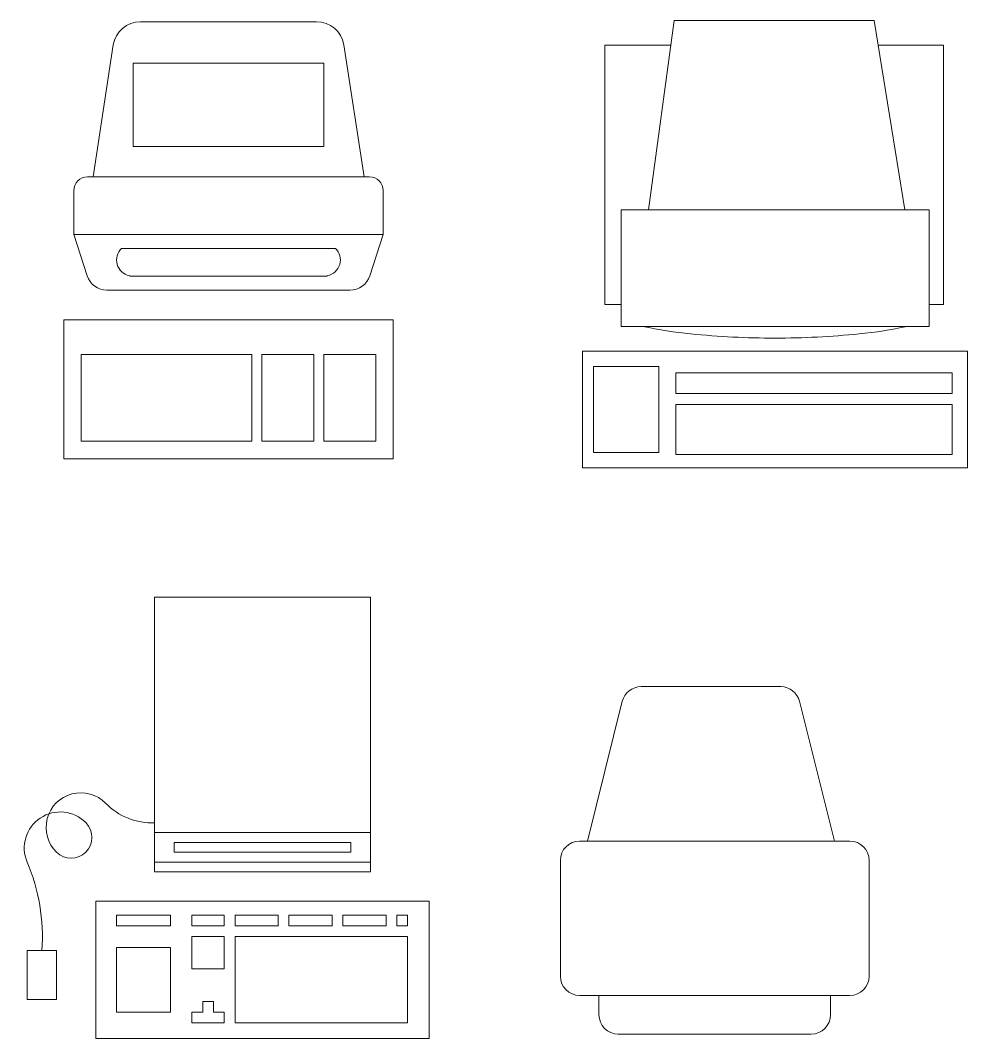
# Model space of a CAD drawing. Header units: centimetres. Extents: x -121 to 982, y -597 to 731.
# Drawn here: x -98.5 to 213.2, y -20 to 315 of the extents above; entities that cross this region are included whole.
import ezdxf

# ---------------------------------------------------------------- set-up
doc = ezdxf.new("R2010")
doc.units = ezdxf.units.CM
doc.header["$LTSCALE"] = 4.064
doc.layers.add('Design Layer-1', color=7, linetype='Continuous')

# ---------------------------------------------------------------- blocks, each defined once
blk = doc.blocks.new('Group-1')
at = {"color": 7, "linetype": 'Continuous', "lineweight": 18}
for p, q in [((115.15, 105.31), (161.12, 105.31)), ((97.5, 54.51), (108.99, 100.5)), ((167.28, 100.5), (178.78, 54.51)), ((94.96, 54.51), (183.86, 54.51)), ((88.61, 10.06), (88.61, 48.16)), ((190.21, 48.16), (190.21, 10.06)), ((183.86, 3.71), (94.96, 3.71)), ((101.31, 3.71), (101.31, -2.64)), ((177.51, -2.64), (177.51, 3.71)), ((107.66, -8.99), (171.16, -8.99))]:
    blk.add_line(p, q, dxfattribs=at)
for centre, start, end in [((115.15, 98.96), 90, 165.9638), ((161.12, 98.96), 14.0362, 90), ((94.96, 48.16), 90, 180), ((183.86, 48.16), 0, 90), ((94.96, 10.06), 180, 270), ((183.86, 10.06), 270, 0), ((107.66, -2.64), 180, 270), ((171.16, -2.64), 270, 0)]:
    blk.add_arc(centre, 6.35, start, end, dxfattribs=at)
blk = doc.blocks.new('F20')
at = {"color": 7, "linetype": 'Continuous', "lineweight": 18}
blk.add_line((56.04, 139.11), (34.24, 139.11), dxfattribs=at)
for points in [[(41.62, 84.93), (33.13, 147.23), (-32.57, 147.23), (-42.75, 84.93)], [(-33.89, 139.11), (-55.47, 139.11), (-55.47, 53.75), (-50.67, 53.75)], [(50.67, 53.75), (56.04, 53.75), (56.04, 139.11)]]:
    blk.add_lwpolyline(points, dxfattribs=at)
for points in [[(50.67, 84.93), (-50.67, 84.93), (-50.67, 46.53), (50.67, 46.53)], [(63.37, 38.4), (-63.37, 38.4), (-63.37, 0), (63.37, 0)], [(32.61, 31.26), (-58.31, 31.26), (-58.31, 24.51), (32.61, 24.51)], [(59.68, 33.32), (38.25, 33.32), (38.25, 5.08), (59.68, 5.08)], [(32.61, 20.84), (-58.31, 20.84), (-58.31, 4.37), (32.61, 4.37)]]:
    blk.add_lwpolyline(points, close=True, dxfattribs=at)
at = {"color": 7, "linetype": 'Continuous', "lineweight": 18, "flags": 128}
blk.add_lwpolyline([(-43.49, 46.53, 0.027559), (-27.73, 44.07, 0.024928), (0, 42.69, 0.024928), (27.73, 44.07, 0.027559), (43.49, 46.53, 0.027559)], format="xyb", dxfattribs=at)
blk = doc.blocks.new('Group-2')
at = {"color": 7, "xscale": -1}
blk.add_blockref('F20', (159.23, 177.29), dxfattribs=at)
blk = doc.blocks.new('Group-4')
at = {"color": 7, "linetype": 'Continuous', "lineweight": 18}
for p, q in [((8.37, 324.05), (-49.51, 324.05)), ((-58.53, 316.43), (-65.07, 273.02)), ((24.11, 273.02), (17.38, 316.47)), ((-51.97, 310.46), (-51.97, 283)), ((10.82, 310.46), (-51.97, 310.46)), ((10.82, 283), (10.82, 310.46)), ((-51.97, 283), (10.82, 283)), ((25.75, 273.02), (-66.93, 273.02)), ((-71.5, 268.45), (-71.5, 254.08)), ((30.32, 254.08), (30.32, 268.45)), ((-71.5, 254.08), (30.32, 254.08)), ((-67.09, 240.48), (-71.5, 254.08)), ((-71.5, 254.08), (30.32, 254.08)), ((30.32, 254.08), (25.91, 240.48)), ((-20.59, 249.51), (-55.78, 249.51)), ((-20.59, 249.51), (14.6, 249.51)), ((-53.16, 240.54), (-53.09, 240.31)), ((-53.09, 240.31), (-20.59, 240.31)), ((11.91, 240.31), (-20.59, 240.31)), ((11.98, 240.54), (11.91, 240.31)), ((-20.59, 235.74), (-60.57, 235.74)), ((19.39, 235.74), (-20.59, 235.74)), ((33.59, 225.94), (-74.77, 225.94)), ((-74.77, 225.94), (-74.77, 180.31)), ((33.59, 180.31), (33.59, 225.94)), ((-69.06, 214.53), (-12.94, 214.53)), ((-69.06, 186.02), (-69.06, 214.53)), ((-12.94, 214.53), (-12.94, 186.02)), ((7.53, 214.53), (-9.58, 214.53)), ((-9.58, 214.53), (-9.58, 186.02)), ((7.53, 186.02), (7.53, 214.53)), ((27.88, 214.53), (10.78, 214.53)), ((10.78, 214.53), (10.78, 186.02)), ((27.88, 186.02), (27.88, 214.53)), ((-12.94, 186.02), (-69.06, 186.02)), ((-9.58, 186.02), (7.53, 186.02)), ((10.78, 186.02), (27.88, 186.02)), ((-74.77, 180.31), (33.59, 180.31))]:
    blk.add_line(p, q, dxfattribs=at)
for centre, radius, start, end in [((-49.51, 314.91), 9.14, 90, 170.45), ((8.37, 314.91), 9.14, 9.8264, 90), ((-66.93, 268.45), 4.57, 90, 180), ((25.75, 268.45), 4.57, 0, 90), ((-52.12, 245.71), 5.28, 133.9786, 258.5784), ((10.94, 245.71), 5.28, 281.4216, 46.0214), ((-60.57, 242.6), 6.86, 197.9512, 270), ((19.39, 242.6), 6.86, 270, 342.0488)]:
    blk.add_arc(centre, radius, start, end, dxfattribs=at)
blk = doc.blocks.new('Group-5')
at = {"color": 7, "linetype": 'Continuous', "lineweight": 18, "flags": 128}
for points in [[(-61.01, 66.96, 0.270323), (-72.08, 70.03, 0.270325), (-80.21, 61.9, 0.270248), (-77.14, 50.82, 0.270248)], [(-67.46, 60.5, 0.361267), (-82.5, 62.09, 0.361205), (-86.82, 47.6, 0.361205)], [(-61.01, 66.96, 0.212127), (-44.88, 60.5, 0.212127)], [(-77.14, 50.82, 0.410419), (-67.52, 50.89, 0.410309), (-67.46, 60.5, 0.410309)], [(-81.98, 18.55, 0.119851), (-86.82, 47.6, 0.119851)]]:
    blk.add_lwpolyline(points, format="xyb", dxfattribs=at)
at = {"color": 7, "linetype": 'Continuous', "lineweight": 18}
for points in [[(-44.88, 44.37, 704.75), (-44.88, 134.72, 704.75), (-44.88, 134.72, 807.97), (-44.88, 44.37, 807.97)], [(-44.88, 134.72, 704.75), (26.1, 134.72, 704.75), (26.1, 134.72, 807.97), (-44.88, 134.72, 807.97)], [(26.1, 134.72, 704.75), (26.1, 44.37, 704.75), (26.1, 44.37, 807.97), (26.1, 134.72, 807.97)], [(-44.88, 57.28, 704.75), (26.1, 57.28, 704.75), (26.1, 57.28, 807.97), (-44.88, 57.28, 807.97)], [(-38.42, 54.05, 704.75), (19.65, 54.05, 704.75), (19.65, 54.05, 807.97), (-38.42, 54.05, 807.97)], [(-38.42, 50.82, 704.75), (-38.42, 54.05, 704.75), (-38.42, 54.05, 807.97), (-38.42, 50.82, 807.97)], [(19.65, 54.05, 704.75), (19.65, 50.82, 704.75), (19.65, 50.82, 807.97), (19.65, 54.05, 807.97)], [(19.65, 50.82, 704.75), (-38.42, 50.82, 704.75), (-38.42, 50.82, 807.97), (19.65, 50.82, 807.97)], [(-44.88, 47.6, 704.75), (26.1, 47.6, 704.75), (26.1, 47.6, 807.97), (-44.88, 47.6, 807.97)], [(26.1, 44.37, 704.75), (-44.88, 44.37, 704.75), (-44.88, 44.37, 807.97), (26.1, 44.37, 807.97)], [(-64.23, 34.69, 704.75), (45.46, 34.69, 704.75), (45.46, 34.69, 711.2), (-64.23, 34.69, 711.2)], [(-64.23, -10.49, 704.75), (-64.23, 34.69, 704.75), (-64.23, 34.69, 711.2), (-64.23, -10.49, 711.2)], [(45.46, 34.69, 704.75), (45.46, -10.49, 704.75), (45.46, -10.49, 711.2), (45.46, 34.69, 711.2)], [(-57.46, 30.17, 704.75), (-39.71, 30.17, 704.75), (-39.71, 30.17, 711.2), (-57.46, 30.17, 711.2)], [(-57.46, 26.62, 704.75), (-57.46, 30.17, 704.75), (-57.46, 30.17, 711.2), (-57.46, 26.62, 711.2)], [(-39.71, 30.17, 704.75), (-39.71, 26.62, 704.75), (-39.71, 26.62, 711.2), (-39.71, 30.17, 711.2)], [(-32.62, 30.17, 704.75), (-21.97, 30.17, 704.75), (-21.97, 30.17, 711.2), (-32.62, 30.17, 711.2)], [(-32.62, 26.62, 704.75), (-32.62, 30.17, 704.75), (-32.62, 30.17, 711.2), (-32.62, 26.62, 711.2)], [(-21.97, 30.17, 704.75), (-21.97, 26.62, 704.75), (-21.97, 26.62, 711.2), (-21.97, 30.17, 711.2)], [(-18.42, 30.17, 704.75), (-4.22, 30.17, 704.75), (-4.22, 30.17, 711.2), (-18.42, 30.17, 711.2)], [(-18.42, 26.62, 704.75), (-18.42, 30.17, 704.75), (-18.42, 30.17, 711.2), (-18.42, 26.62, 711.2)], [(-4.22, 30.17, 704.75), (-4.22, 26.62, 704.75), (-4.22, 26.62, 711.2), (-4.22, 30.17, 711.2)], [(-0.68, 30.17, 704.75), (13.52, 30.17, 704.75), (13.52, 30.17, 711.2), (-0.68, 30.17, 711.2)], [(-0.68, 26.62, 704.75), (-0.68, 30.17, 704.75), (-0.68, 30.17, 711.2), (-0.68, 26.62, 711.2)], [(13.52, 30.17, 704.75), (13.52, 26.62, 704.75), (13.52, 26.62, 711.2), (13.52, 30.17, 711.2)], [(17.07, 26.62, 704.75), (17.07, 30.17, 704.75), (17.07, 30.17, 711.2), (17.07, 26.62, 711.2)], [(17.07, 30.17, 704.75), (31.26, 30.17, 704.75), (31.26, 30.17, 711.2), (17.07, 30.17, 711.2)], [(31.26, 30.17, 704.75), (31.26, 26.62, 704.75), (31.26, 26.62, 711.2), (31.26, 30.17, 711.2)], [(34.81, 30.17, 704.75), (38.36, 30.17, 704.75), (38.36, 30.17, 711.2), (34.81, 30.17, 711.2)], [(34.81, 26.62, 704.75), (34.81, 30.17, 704.75), (34.81, 30.17, 711.2), (34.81, 26.62, 711.2)], [(38.36, 30.17, 704.75), (38.36, 26.62, 704.75), (38.36, 26.62, 711.2), (38.36, 30.17, 711.2)], [(-39.71, 26.62, 704.75), (-57.46, 26.62, 704.75), (-57.46, 26.62, 711.2), (-39.71, 26.62, 711.2)], [(-21.97, 26.62, 704.75), (-32.62, 26.62, 704.75), (-32.62, 26.62, 711.2), (-21.97, 26.62, 711.2)], [(-4.22, 26.62, 704.75), (-18.42, 26.62, 704.75), (-18.42, 26.62, 711.2), (-4.22, 26.62, 711.2)], [(13.52, 26.62, 704.75), (-0.68, 26.62, 704.75), (-0.68, 26.62, 711.2), (13.52, 26.62, 711.2)], [(31.26, 26.62, 704.75), (17.07, 26.62, 704.75), (17.07, 26.62, 711.2), (31.26, 26.62, 711.2)], [(38.36, 26.62, 704.75), (34.81, 26.62, 704.75), (34.81, 26.62, 711.2), (38.36, 26.62, 711.2)], [(-32.62, 23.07, 704.75), (-21.97, 23.07, 704.75), (-21.97, 23.07, 711.2), (-32.62, 23.07, 711.2)], [(-32.62, 12.42, 704.75), (-32.62, 23.07, 704.75), (-32.62, 23.07, 711.2), (-32.62, 12.42, 711.2)], [(-21.97, 23.07, 704.75), (-21.97, 12.42, 704.75), (-21.97, 12.42, 711.2), (-21.97, 23.07, 711.2)], [(-18.42, 23.07, 704.75), (38.36, 23.07, 704.75), (38.36, 23.07, 711.2), (-18.42, 23.07, 711.2)], [(-18.42, -5.32, 704.75), (-18.42, 23.07, 704.75), (-18.42, 23.07, 711.2), (-18.42, -5.32, 711.2)], [(38.36, 23.07, 704.75), (38.36, -5.32, 704.75), (38.36, -5.32, 711.2), (38.36, 23.07, 711.2)], [(-86.82, 18.55, 704.75), (-77.14, 18.55, 704.75), (-77.14, 18.55, 711.2), (-86.82, 18.55, 711.2)], [(-86.82, 2.42, 704.75), (-86.82, 18.55, 704.75), (-86.82, 18.55, 711.2), (-86.82, 2.42, 711.2)], [(-77.14, 18.55, 704.75), (-77.14, 2.42, 704.75), (-77.14, 2.42, 711.2), (-77.14, 18.55, 711.2)], [(-57.46, -1.77, 704.75), (-57.46, 19.52, 704.75), (-57.46, 19.52, 711.2), (-57.46, -1.77, 711.2)], [(-57.46, 19.52, 704.75), (-39.71, 19.52, 704.75), (-39.71, 19.52, 711.2), (-57.46, 19.52, 711.2)], [(-39.71, 19.52, 704.75), (-39.71, -1.77, 704.75), (-39.71, -1.77, 711.2), (-39.71, 19.52, 711.2)], [(-21.97, 12.42, 704.75), (-32.62, 12.42, 704.75), (-32.62, 12.42, 711.2), (-21.97, 12.42, 711.2)], [(-77.14, 2.42, 704.75), (-86.82, 2.42, 704.75), (-86.82, 2.42, 711.2), (-77.14, 2.42, 711.2)], [(-29.07, 1.78, 704.75), (-25.52, 1.78, 704.75), (-25.52, 1.78, 711.2), (-29.07, 1.78, 711.2)], [(-29.07, -1.77, 704.75), (-29.07, 1.78, 704.75), (-29.07, 1.78, 711.2), (-29.07, -1.77, 711.2)], [(-25.52, 1.78, 704.75), (-25.52, -1.77, 704.75), (-25.52, -1.77, 711.2), (-25.52, 1.78, 711.2)], [(-39.71, -1.77, 704.75), (-57.46, -1.77, 704.75), (-57.46, -1.77, 711.2), (-39.71, -1.77, 711.2)], [(-32.62, -1.77, 704.75), (-29.07, -1.77, 704.75), (-29.07, -1.77, 711.2), (-32.62, -1.77, 711.2)], [(-32.62, -5.32, 704.75), (-32.62, -1.77, 704.75), (-32.62, -1.77, 711.2), (-32.62, -5.32, 711.2)], [(-25.52, -1.77, 704.75), (-21.97, -1.77, 704.75), (-21.97, -1.77, 711.2), (-25.52, -1.77, 711.2)], [(-21.97, -1.77, 704.75), (-21.97, -5.32, 704.75), (-21.97, -5.32, 711.2), (-21.97, -1.77, 711.2)], [(-21.97, -5.32, 704.75), (-32.62, -5.32, 704.75), (-32.62, -5.32, 711.2), (-21.97, -5.32, 711.2)], [(38.36, -5.32, 704.75), (-18.42, -5.32, 704.75), (-18.42, -5.32, 711.2), (38.36, -5.32, 711.2)], [(45.46, -10.49, 704.75), (-64.23, -10.49, 704.75), (-64.23, -10.49, 711.2), (45.46, -10.49, 711.2)]]:
    blk.add_3dface(points, dxfattribs=at)

msp = doc.modelspace()

# ---------------------------------------------------------------- block references
at = {"layer": 'Design Layer-1', "color": 7}
for name in ['Group-2', 'Group-4', 'Group-5', 'Group-1']:
    msp.add_blockref(name, (-9.41, -9.51), dxfattribs=at)

doc.saveas('drawing.dxf')
